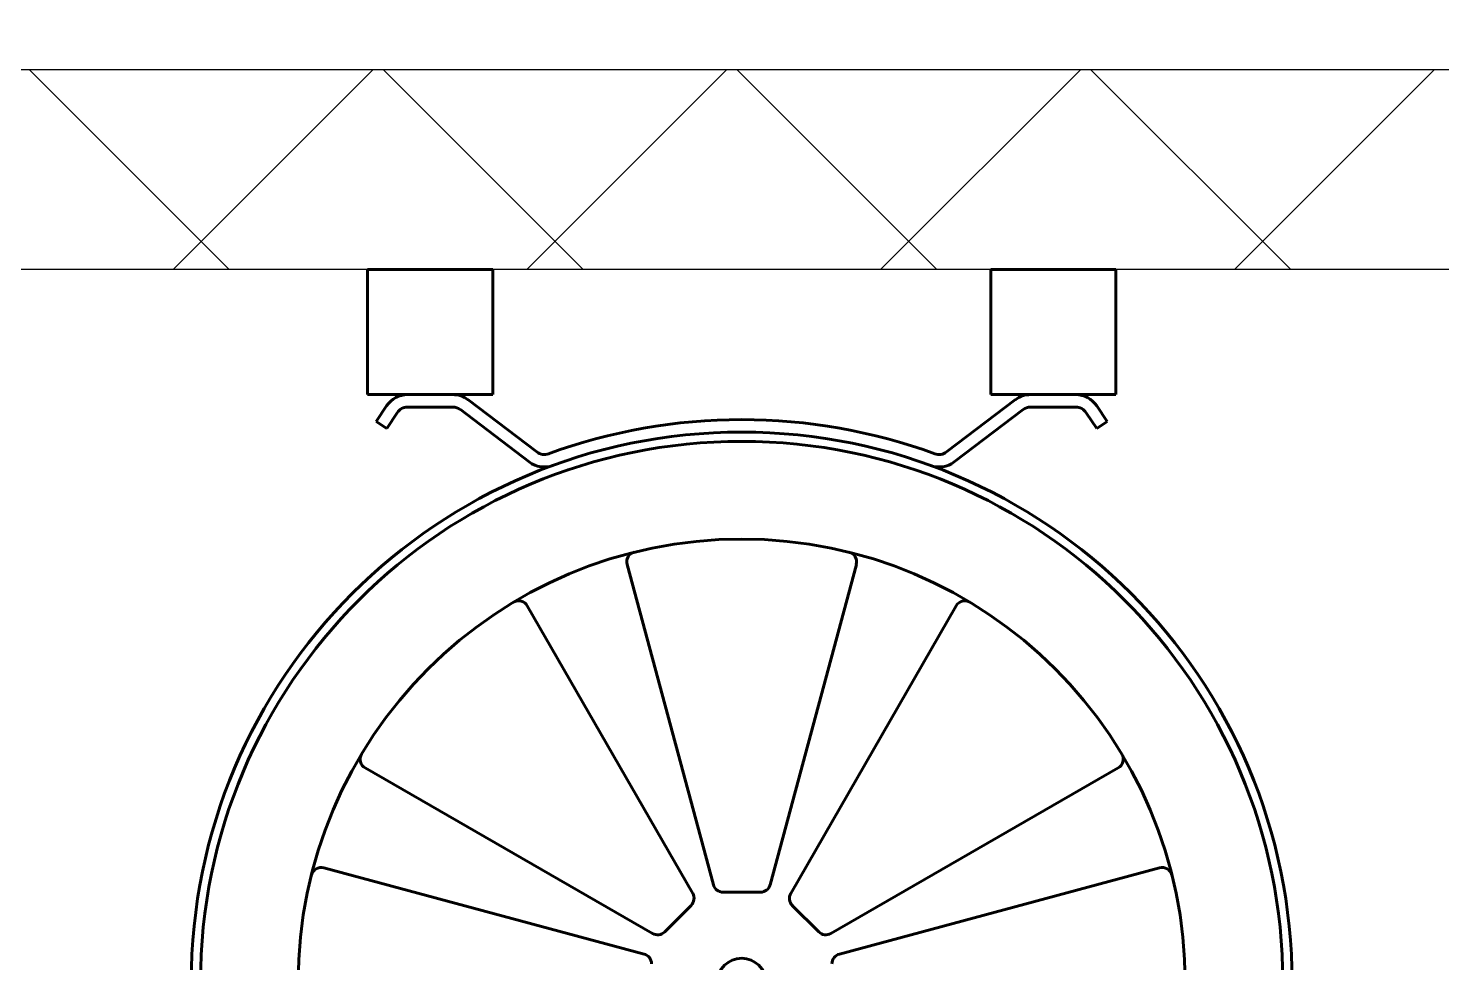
# Model space of a CAD drawing. Header units: millimetres. Extents: x 0 to 1680, y 0 to 594.
# Drawn here: x 666.76 to 678.06, y 522.03 to 529.51 of the extents above; entities that cross this region are included whole.
import ezdxf

# ---------------------------------------------------------------- set-up
doc = ezdxf.new("R2010")
doc.units = ezdxf.units.MM
for name, pattern in [('K5LT32792', [0]), ('K5LT32795', [0]), ('K5LT_BASIC', [0])]:
    doc.linetypes.add(name, pattern=pattern)
doc.layers.add('Системный слой', color=7, linetype='Continuous')

# ---------------------------------------------------------------- blocks, each defined once
blk = doc.blocks.new('U380')
at = {"layer": 'Системный слой', "color": 7, "linetype": 'K5LT32795', "lineweight": 13}
for p, q in [((668.372, 527.577), (666.772, 529.177)), ((667.922, 527.577), (669.522, 529.177)), ((671.201, 527.577), (669.601, 529.177)), ((670.75, 527.577), (672.35, 529.177)), ((674.029, 527.577), (672.429, 529.177)), ((673.579, 527.577), (675.179, 529.177)), ((676.857, 527.577), (675.257, 529.177)), ((676.407, 527.577), (678.007, 529.177))]:
    blk.add_line(p, q, dxfattribs=at)
blk = doc.blocks.new('U379')
at = {"layer": 'Системный слой', "color": 150, "linetype": 'K5LT_BASIC', "lineweight": 25, "true_color": 0x0080ff}
for p, q in [((666.318, 529.177), (744.818, 529.177)), ((711.218, 527.577), (666.318, 527.577))]:
    blk.add_line(p, q, dxfattribs=at)
at = {"layer": 'Системный слой'}
blk.add_blockref('U380', (0, 0), dxfattribs=at)
blk = doc.blocks.new('U523')
at = {"layer": 'Системный слой', "color": 5, "linetype": 'K5LT32792', "lineweight": 60, "true_color": 0x0000ff}
for p, q in [((669.478, 527.577), (670.478, 527.577)), ((669.478, 526.577), (669.478, 527.577)), ((670.478, 527.577), (670.478, 526.577)), ((670.478, 526.577), (669.478, 526.577))]:
    blk.add_line(p, q, dxfattribs=at)
blk = doc.blocks.new('U524')
at = {"layer": 'Системный слой', "color": 5, "linetype": 'K5LT32792', "lineweight": 60, "true_color": 0x0000ff}
for p, q in [((674.459, 527.577), (675.459, 527.577)), ((674.459, 526.577), (674.459, 527.577)), ((675.459, 527.577), (675.459, 526.577)), ((675.459, 526.577), (674.459, 526.577))]:
    blk.add_line(p, q, dxfattribs=at)
blk = doc.blocks.new('U525')
at = {"layer": 'Системный слой', "color": 5, "linetype": 'K5LT32792', "lineweight": 60, "true_color": 0x0000ff}
for p, q in [((669.797, 526.577), (670.158, 526.577)), ((675.139, 526.577), (674.778, 526.577)), ((669.547, 526.361), (669.63, 526.487)), ((669.797, 526.477), (670.158, 526.477)), ((670.219, 526.457), (670.77, 526.039)), ((670.279, 526.537), (670.831, 526.119)), ((674.658, 526.537), (674.106, 526.119)), ((674.718, 526.457), (674.167, 526.039)), ((675.139, 526.477), (674.778, 526.477)), ((675.39, 526.361), (675.307, 526.487)), ((669.631, 526.306), (669.547, 526.361)), ((669.631, 526.306), (669.714, 526.432)), ((675.306, 526.306), (675.223, 526.432)), ((675.306, 526.306), (675.39, 526.361)), ((672.242, 522.658), (671.552, 525.218)), ((672.695, 522.658), (673.385, 525.218)), ((672.077, 522.589), (670.754, 524.888)), ((672.86, 522.589), (674.183, 524.888)), ((671.756, 522.269), (669.458, 523.592)), ((673.181, 522.269), (675.479, 523.592)), ((671.688, 522.104), (669.127, 522.794)), ((673.249, 522.104), (675.809, 522.794)), ((672.064, 522.493), (671.853, 522.282)), ((672.618, 522.599), (672.319, 522.599)), ((673.084, 522.282), (672.873, 522.493))]:
    blk.add_line(p, q, dxfattribs=at)
for radius in [4.4, 4.326, 3.545, 0.194]:
    blk.add_circle((672.468, 521.877), radius, dxfattribs=at)
for centre, radius, start, end in [((669.797, 526.377), 0.2, 90, 146.6647), ((670.158, 526.377), 0.2, 52.8307, 90), ((674.778, 526.377), 0.2, 90, 127.1693), ((675.139, 526.377), 0.2, 33.3353, 90), ((669.797, 526.377), 0.1, 90, 146.6647), ((670.158, 526.377), 0.1, 52.8307, 90), ((674.778, 526.377), 0.1, 90, 127.1693), ((675.139, 526.377), 0.1, 33.3353, 90), ((672.468, 521.877), 4.5, 90, 110.0551), ((672.468, 521.877), 4.5, 69.9449, 90), ((670.891, 526.198), 0.1, 232.8307, 290.0551), ((674.046, 526.198), 0.1, 249.9449, 307.1693), ((670.891, 526.198), 0.2, 232.8307, 290.0551), ((674.046, 526.198), 0.2, 249.9449, 307.1693), ((671.629, 525.239), 0.08, 104.0142, 195.0783), ((673.307, 525.239), 0.08, 344.9217, 75.9858), ((670.685, 524.848), 0.08, 29.9217, 120.9858), ((674.252, 524.848), 0.08, 59.0142, 150.0783), ((669.498, 523.661), 0.08, 149.0142, 240.0783), ((675.439, 523.661), 0.08, 299.9217, 30.9858), ((669.107, 522.716), 0.08, 74.9217, 165.9858), ((675.83, 522.716), 0.08, 14.0142, 105.0783), ((672.319, 522.679), 0.08, 195.0783, 270), ((672.618, 522.679), 0.08, 270, 344.9217), ((672.007, 522.55), 0.08, 315, 29.9217), ((672.93, 522.55), 0.08, 150.0783, 225), ((671.796, 522.338), 0.08, 240.0783, 315), ((673.141, 522.338), 0.08, 225, 299.9217), ((671.667, 522.027), 0.08, 0, 74.9217), ((673.27, 522.027), 0.08, 105.0783, 180)]:
    blk.add_arc(centre, radius, start, end, dxfattribs=at)
blk = doc.blocks.new('U522')
at = {"layer": 'Системный слой'}
for name in ['U523', 'U524', 'U525']:
    blk.add_blockref(name, (0, 0), dxfattribs=at)

msp = doc.modelspace()

# ---------------------------------------------------------------- block references
at = {"layer": 'Системный слой'}
for name in ['U379', 'U522']:
    msp.add_blockref(name, (0, 0), dxfattribs=at)

doc.saveas('drawing.dxf')
